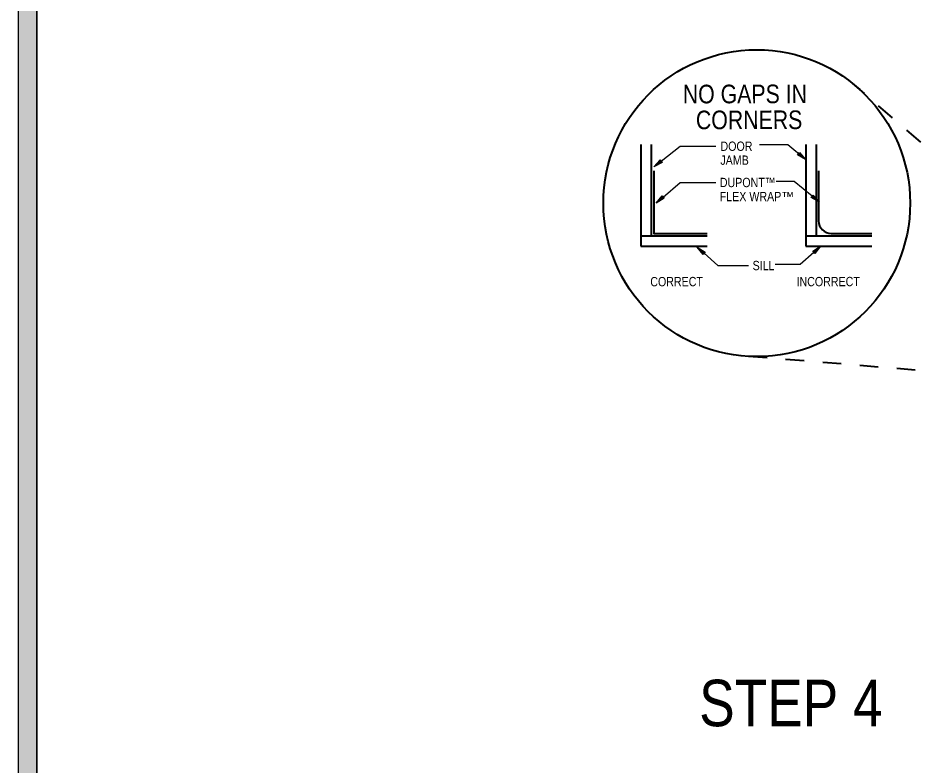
# Model space of a CAD drawing. Header units: inches. Extents: x -20.7 to 75.7, y -15.1 to 19.1.
# Drawn here: x -20.67 to -14.56, y -8.06 to -3.03 of the extents above; entities that cross this region are included whole.
import ezdxf

# ---------------------------------------------------------------- set-up
doc = ezdxf.new("R2010")
doc.units = ezdxf.units.IN
doc.header["$MEASUREMENT"] = 0
doc.linetypes.add('AI-Linetype-0', pattern=[0.250075, 0.125038, -0.125038])
doc.linetypes.add('AI-Linetype-1', pattern=[0.250075, 0.125038, -0.125038])
for name, color, linetype, lineweight in [('.ATI-TEXT', 7, 'Continuous', 0), ('G-ANNO-TTLB', 7, 'Continuous', 0), ('TYVEK', 7, 'Continuous', 0)]:
    doc.layers.add(name, color=color, linetype=linetype, lineweight=lineweight)

# ---------------------------------------------------------------- blocks, each defined once
blk = doc.blocks.new('Block_395')
at = {"layer": '.ATI-TEXT', "char_height": 0.2, "attachment_point": 7}
for s, insert in [('\\C18;\\c0;\\FArial Narrow|b0|i0|c1;\\H0.062519;\\W1.000000;DUPONT™', (-15.9467, -4.1672)), ('\\C18;\\c0;\\FArial Narrow|b0|i0|c1;\\H0.062519;\\W1.000000;FLEX WRAP', (-15.9473, -4.2608)), ('\\C18;\\c0;\\FArial|b0|i0|c1;\\H0.062519;\\W1.000000;™', (-15.5335, -4.2608))]:
    blk.add_mtext(s, dxfattribs=dict(at, insert=insert))
blk = doc.blocks.new('Block_394')
at = {"layer": '.ATI-TEXT', "true_color": 0x000000, "transparency": 33554687}
h = blk.add_hatch(color=18, dxfattribs=at)
h.dxf.hatch_style = 2
h.paths.add_polyline_path([(-16.3201, -4.2407), (-16.3743, -4.2736), (-16.3336, -4.2249)])
at = {"layer": '.ATI-TEXT', "color": 18, "lineweight": 0, "true_color": 0x000000}
for p, q in [((-16.3269, -4.2328), (-16.2128, -4.1348)), ((-16.2128, -4.1348), (-15.9726, -4.1348))]:
    blk.add_line(p, q, dxfattribs=at)
at = {"layer": '.ATI-TEXT'}
blk.add_lwpolyline([(-16.3201, -4.2407), (-16.3743, -4.2736), (-16.3336, -4.2249), (-16.3336, -4.2249)], close=True, dxfattribs=at)
blk.add_blockref('Block_395', (0, 0), dxfattribs=at)
blk = doc.blocks.new('Block_397')
at = {"layer": '.ATI-TEXT', "char_height": 0.2, "attachment_point": 7}
for s, insert in [('\\C18;\\c0;\\FArial Narrow|b0|i0|c1;\\H0.062519;\\W1.000000;DOOR', (-15.9423, -3.9235)), ('\\C18;\\c0;\\FArial Narrow|b0|i0|c1;\\H0.062519;\\W1.000000;JAMB', (-15.9432, -4.0171))]:
    blk.add_mtext(s, dxfattribs=dict(at, insert=insert))
blk = doc.blocks.new('Block_396')
at = {"layer": '.ATI-TEXT', "true_color": 0x000000, "transparency": 33554687}
h = blk.add_hatch(color=18, dxfattribs=at)
h.dxf.hatch_style = 2
h.paths.add_polyline_path([(-16.3356, -4.0003), (-16.3914, -4.0304), (-16.3484, -3.9838)])
at = {"layer": '.ATI-TEXT', "color": 18, "lineweight": 0, "true_color": 0x000000}
for p, q in [((-16.342, -3.992), (-16.2128, -3.8916)), ((-16.2128, -3.8916), (-15.9726, -3.8916))]:
    blk.add_line(p, q, dxfattribs=at)
at = {"layer": '.ATI-TEXT'}
blk.add_lwpolyline([(-16.3356, -4.0003), (-16.3914, -4.0304), (-16.3484, -3.9838), (-16.3484, -3.9838)], close=True, dxfattribs=at)
blk.add_blockref('Block_397', (0, 0), dxfattribs=at)
blk = doc.blocks.new('Block_398')
at = {"layer": '.ATI-TEXT', "true_color": 0x000000, "transparency": 33554687}
h = blk.add_hatch(color=18, dxfattribs=at)
h.dxf.hatch_style = 2
h.paths.add_polyline_path([(-16.0599, -4.6187), (-16.0993, -4.569), (-16.0459, -4.6032)])
at = {"layer": '.ATI-TEXT', "color": 18, "lineweight": 0, "true_color": 0x000000}
for p, q in [((-16.0529, -4.611), (-15.9613, -4.6937)), ((-15.9613, -4.6937), (-15.7544, -4.6937))]:
    blk.add_line(p, q, dxfattribs=at)
at = {"layer": '.ATI-TEXT'}
blk.add_lwpolyline([(-16.0599, -4.6187), (-16.0993, -4.569), (-16.0459, -4.6032), (-16.0459, -4.6032)], close=True, dxfattribs=at)
at = {"layer": '.ATI-TEXT', "insert": (-15.7263, -4.7256), "char_height": 0.2, "attachment_point": 7}
blk.add_mtext('\\C18;\\c0;\\FArial Narrow|b0|i0|c1;\\H0.062519;\\W1.000000;SILL', dxfattribs=at)

msp = doc.modelspace()

# ---------------------------------------------------------------- hatches: boundary and pattern name
at = {"layer": 'G-ANNO-TTLB', "true_color": 0xb9529f, "transparency": 33554687}
h = msp.add_hatch(color=233, dxfattribs=at)
edge = h.paths.add_edge_path()
edge.add_spline(control_points=[(20.0342, -15.1346), (20.0342, -15.1346), (-20.6658, -15.1346), (-20.6658, -15.1346), (-20.6658, -15.1346), (-20.6658, 19.0008), (-20.6658, 19.0008), (-20.6658, 19.0008), (20.0342, 19.0008), (20.0342, 19.0008), (20.0342, 19.0008), (20.0342, -15.1346), (20.0342, -15.1346)], knot_values=[0, 0, 0, 0, 1, 1, 1, 2, 2, 2, 3, 3, 3, 4, 4, 4, 4], degree=3, periodic=0)
edge = h.paths.add_edge_path()
edge.add_spline(control_points=[(-20.5408, 18.8757), (-20.5408, 18.8757), (-20.5408, -15.0095), (-20.5408, -15.0095), (-20.5408, -15.0095), (19.9092, -15.0095), (19.9092, -15.0095), (19.9092, -15.0095), (19.9092, 18.8757), (19.9092, 18.8757), (19.9092, 18.8757), (-20.5408, 18.8757), (-20.5408, 18.8757)], knot_values=[0, 0, 0, 0, 1, 1, 1, 2, 2, 2, 3, 3, 3, 4, 4, 4, 4], degree=3, periodic=0)
edge.add_line((-20.5408, 18.8757), (-20.5408, 18.8757))
at = {"layer": 'TYVEK', "true_color": 0x000000, "transparency": 33554687}
h = msp.add_hatch(color=18, dxfattribs=at)
h.dxf.hatch_style = 2
h.paths.add_polyline_path([(-15.4118, -3.9339), (-15.3701, -3.9817), (-15.425, -3.95)])
h = msp.add_hatch(color=18, dxfattribs=at)
h.dxf.hatch_style = 2
h.paths.add_polyline_path([(-15.3189, -4.2195), (-15.2772, -4.2673), (-15.3321, -4.2356)])
h = msp.add_hatch(color=18, dxfattribs=at)
h.dxf.hatch_style = 2
h.paths.add_polyline_path([(-15.3222, -4.5969), (-15.2688, -4.5627), (-15.3082, -4.6124)])

# ---------------------------------------------------------------- linework, layer by layer
at = {"layer": 'G-ANNO-TTLB', "color": 233, "lineweight": 9, "true_color": 0xb9529f}
for p, q in [((-20.6658, 19.0008), (-20.6658, -15.1346)), ((-20.5408, 18.8757), (-20.5408, -15.0095)), ((-20.5408, -15.0095), (-20.5408, 18.8757))]:
    msp.add_line(p, q, dxfattribs=at)
at = {"layer": 'G-ANNO-TTLB'}
for points in [[(20.0342, -15.1346), (20.0342, -15.1346), (-20.6658, -15.1346), (-20.6658, -15.1346), (-20.6658, -15.1346), (-20.6658, 19.0008), (-20.6658, 19.0008), (-20.6658, 19.0008), (20.0342, 19.0008), (20.0342, 19.0008), (20.0342, 19.0008), (20.0342, -15.1346), (20.0342, -15.1346)], [(-20.5408, 18.8757), (-20.5408, 18.8757), (-20.5408, -15.0095), (-20.5408, -15.0095), (-20.5408, -15.0095), (19.9092, -15.0095), (19.9092, -15.0095), (19.9092, -15.0095), (19.9092, 18.8757), (19.9092, 18.8757), (19.9092, 18.8757), (-20.5408, 18.8757), (-20.5408, 18.8757)]]:
    msp.add_open_spline(points, degree=3, knots=[0, 0, 0, 0, 1, 1, 1, 2, 2, 2, 3, 3, 3, 4, 4, 4, 4], dxfattribs=at)
at = {"layer": 'TYVEK', "color": 18, "linetype": 'AI-Linetype-0', "lineweight": 25, "true_color": 0x000000}
msp.add_line((-15.0708, -3.4559), (-13.1733, -5.096), dxfattribs=at)
at = {"layer": 'TYVEK', "color": 18, "lineweight": 25, "true_color": 0x000000}
for p, q in [((-16.4777, -3.88), (-16.4777, -4.5627)), ((-16.4075, -3.88), (-16.4075, -4.4948)), ((-15.3694, -3.88), (-15.3694, -4.5627)), ((-15.2993, -3.88), (-15.2993, -4.4948)), ((-16.4777, -4.4948), (-16.0328, -4.4948)), ((-15.3694, -4.4948), (-14.9246, -4.4948)), ((-16.4777, -4.5627), (-16.0328, -4.5627)), ((-15.3694, -4.5627), (-14.9246, -4.5627))]:
    msp.add_line(p, q, dxfattribs=at)
at = {"layer": 'TYVEK', "color": 18, "lineweight": 0, "true_color": 0x000000}
for p, q in [((-15.4904, -3.8826), (-15.679, -3.8826)), ((-15.3701, -3.9817), (-15.4904, -3.8826)), ((-15.4458, -4.1285), (-15.5672, -4.1285)), ((-15.3255, -4.2275), (-15.4458, -4.1285)), ((-15.3152, -4.6047), (-15.4067, -4.6875)), ((-15.4067, -4.6875), (-15.5755, -4.6875))]:
    msp.add_line(p, q, dxfattribs=at)
at = {"layer": 'TYVEK', "color": 18, "linetype": 'AI-Linetype-1', "lineweight": 25, "true_color": 0x000000}
msp.add_line((-13.3857, -5.4974), (-15.7555, -5.3044), dxfattribs=at)
at = {"layer": 'TYVEK'}
for points in [[(-15.4118, -3.9339), (-15.3701, -3.9817), (-15.425, -3.95), (-15.425, -3.95)], [(-15.3189, -4.2195), (-15.2772, -4.2673), (-15.3321, -4.2356), (-15.3321, -4.2356)], [(-15.3222, -4.5969), (-15.2688, -4.5627), (-15.3082, -4.6124), (-15.3082, -4.6124)]]:
    msp.add_lwpolyline(points, close=True, dxfattribs=at)
at = {"layer": 'TYVEK', "color": 4, "lineweight": 25, "true_color": 0x00ffff}
msp.add_lwpolyline([(-16.3904, -4.0568), (-16.3904, -4.4777), (-16.0328, -4.4777)], dxfattribs=at)
at = {"layer": 'TYVEK', "color": 18, "lineweight": 25, "true_color": 0x000000}
msp.add_circle((-15.6984, -4.2745), 1.0315, dxfattribs=at)
at = {"layer": 'TYVEK', "color": 4, "lineweight": 25, "true_color": 0x00ffff}
msp.add_open_spline([(-15.2822, -4.0568), (-15.2822, -4.0568), (-15.2822, -4.3927), (-15.2822, -4.3927), (-15.2822, -4.4397), (-15.2441, -4.4777), (-15.1972, -4.4777), (-15.1972, -4.4777), (-14.9246, -4.4777), (-14.9246, -4.4777)], degree=3, knots=[0, 0, 0, 0, 1, 1, 1, 2, 2, 2, 3, 3, 3, 3], dxfattribs=at)

# ---------------------------------------------------------------- block references
at = {"layer": '.ATI-TEXT'}
for name in ['Block_396', 'Block_394', 'Block_398']:
    msp.add_blockref(name, (0, 0), dxfattribs=at)

# ---------------------------------------------------------------- texts
at = {"layer": '.ATI-TEXT', "char_height": 0.2, "attachment_point": 7, "rotation": 0.1123}
for s, insert in [('\\C18;\\c0;\\FArial Narrow|b0|i0|c1;\\H0.125037;\\W0.999992;NO GAPS IN', (-16.1959, -3.6051)), ('\\C18;\\c0;\\FArial Narrow|b0|i0|c1;\\H0.125037;\\W0.999992;CORNERS', (-16.1077, -3.779)), ('\\C18;\\c0;\\FArial Narrow|b0|i0|c1;\\H0.062518;\\W0.999992;CORRECT', (-16.4144, -4.8339)), ('\\C18;\\c0;\\FArial Narrow|b0|i0|c1;\\H0.062518;\\W0.999992;INCORRECT', (-15.4308, -4.8337))]:
    msp.add_mtext(s, dxfattribs=dict(at, insert=insert))
at = {"layer": '.ATI-TEXT', "insert": (-16.0855, -7.7948), "char_height": 0.2, "attachment_point": 7}
msp.add_mtext('\\C18;\\c0;\\FArial Narrow|b0|i0|c1;\\H0.312500;\\W1.000000;STEP 4', dxfattribs=at)

doc.saveas('drawing.dxf')
